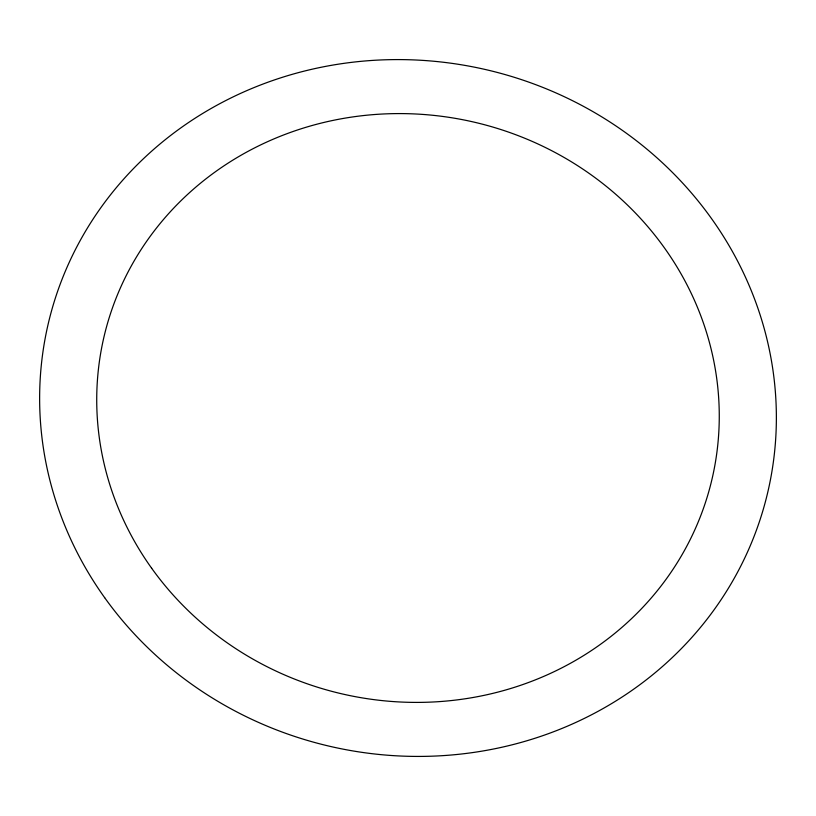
<?xml version="1.0" encoding="UTF-8"?>
<svg xmlns="http://www.w3.org/2000/svg" width="816" height="816" viewBox="0 0 816 816"><rect width="100%" height="100%" fill="white"/><g stroke="black" fill="none" stroke-linecap="round" stroke-linejoin="round"><path stroke-width="1.22" d="M104.672 597.689A369.495 347.218 13.2 0 0 740.683 566.253A369.495 347.218 13.2 0 0 378.644 60.058A369.495 347.218 13.2 0 0 104.672 597.689M151.684 568.283A312.232 293.403 13.2 0 0 689.112 541.722A312.232 293.403 13.2 0 0 383.194 113.985A312.232 293.403 13.2 0 0 151.684 568.283"/></g></svg>
